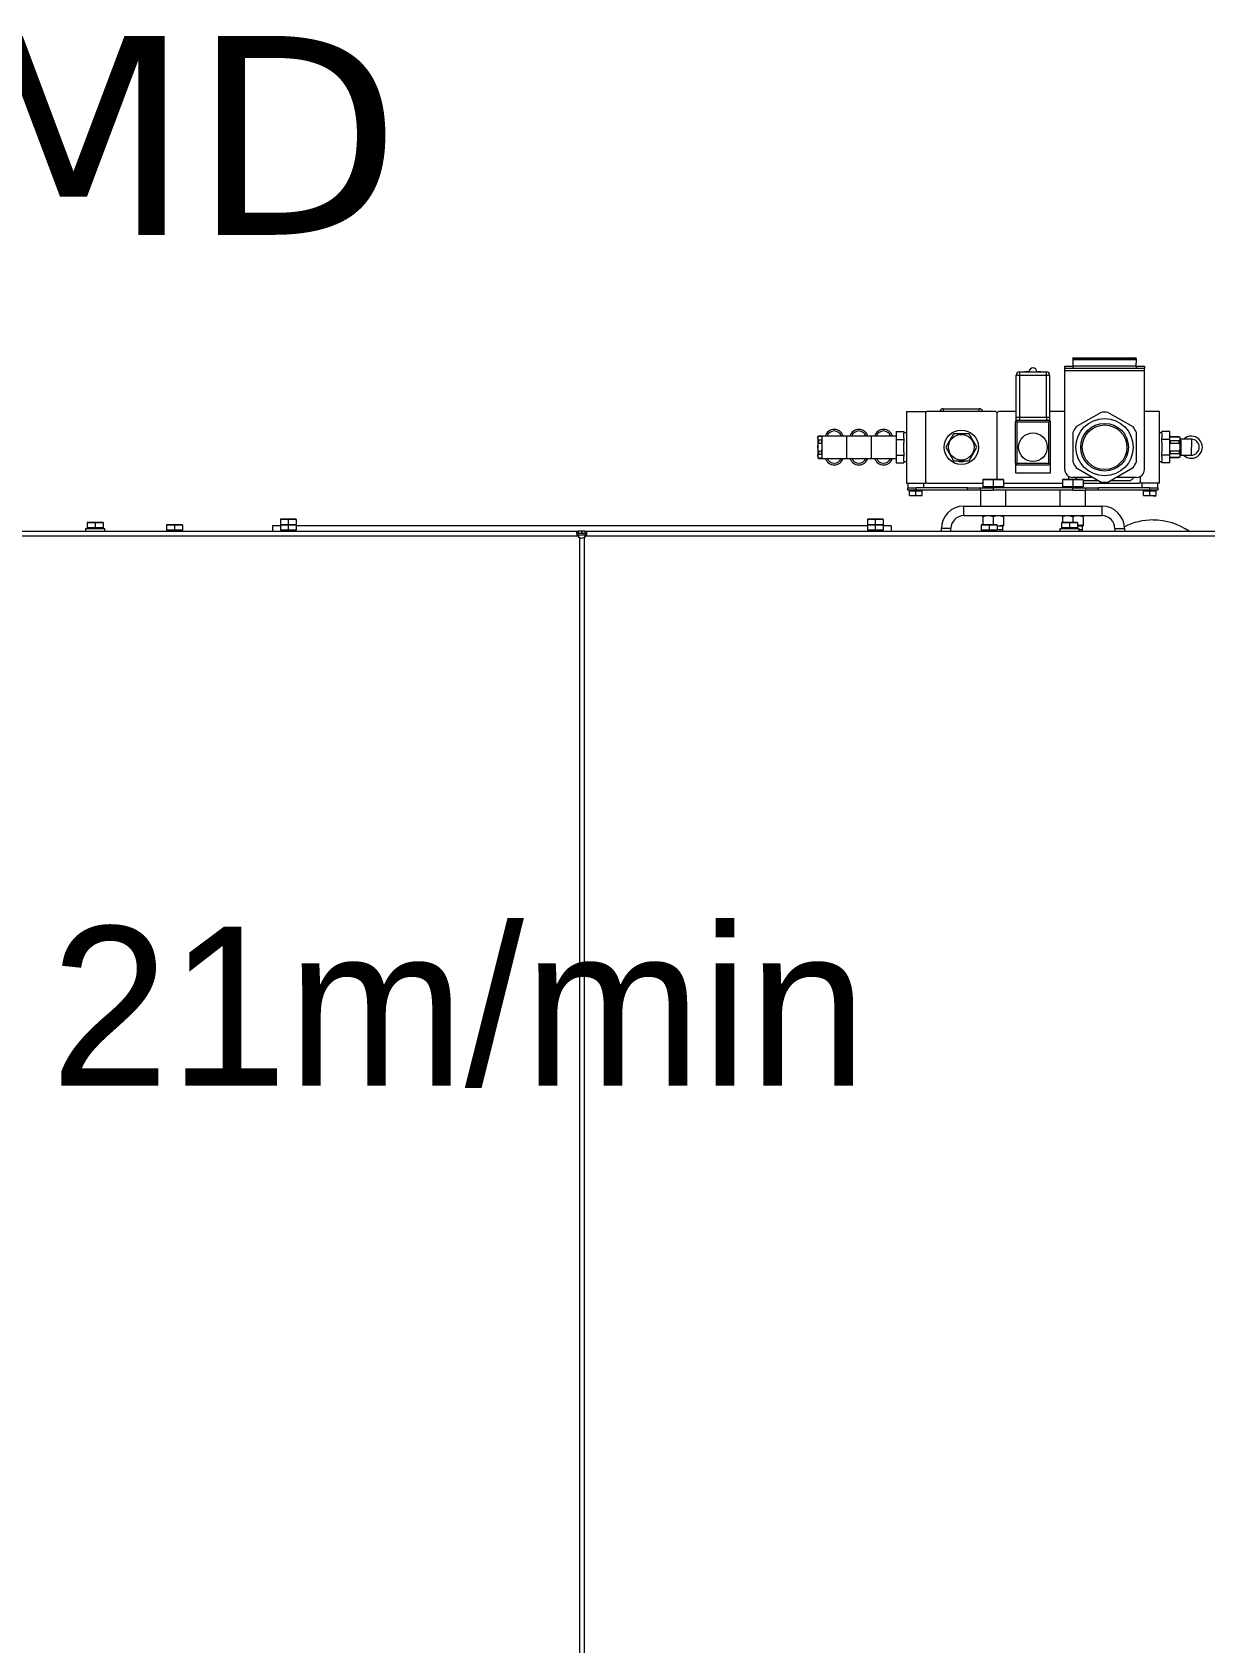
# Model space of a CAD drawing. Header units: millimetres. Extents: x -187347 to 135007, y -6415 to 292048.
# Drawn here: x -55273 to -54536, y 21517 to 22529 of the extents above; entities that cross this region are included whole.
import ezdxf

# ---------------------------------------------------------------- set-up
doc = ezdxf.new("R2010")
doc.units = ezdxf.units.MM
doc.header["$LTSCALE"] = 100
doc.layers.get('0').update_dxf_attribs({"lineweight": 18})
doc.layers.add('Layout Kromeka Details', color=253, linetype='Continuous', lineweight=5)
doc.layers.add('Layout Multivac', color=2, linetype='Continuous')
doc.styles.add('050_100', font='', dxfattribs={"height": 500})
doc.styles.add('SANSSERIFBOLD', font='verdana.ttf', dxfattribs={"height": 250})
doc.styles.get('050_100').set_extended_font_data('Univers')

# ---------------------------------------------------------------- blocks, each defined once
blk = doc.blocks.new('I319 MD_left to right')
at = {"color": 0, "linetype": 'Continuous', "lineweight": 18}
for p, q in [((3207.8, 2924.3), (3207.8, 2922.3)), ((3207.8, 2924.3), (3224.8, 2924.3)), ((3211.3, 2924.3), (3211.3, 2924.3)), ((3213.8, 2924.3), (3211.3, 2924.3)), ((3221.2, 2924.3), (3218.8, 2924.3)), ((3221.2, 2924.3), (3221.2, 2924.3)), ((3224.8, 2922.3), (3224.8, 2924.3)), ((3236.3, 2926.5), (3236.3, 2928)), ((3236.3, 2928), (3241.3, 2928)), ((3241.3, 2926.5), (3236.3, 2926.5)), ((3236.3, 2925), (3236.3, 2926.5)), ((3286.3, 2925), (3236.3, 2925)), ((3236.3, 2863), (3236.3, 2925)), ((3241.3, 2932.6), (3241.3, 2931.9)), ((3281.3, 2932.6), (3241.3, 2932.6)), ((3281.3, 2932.3), (3241.3, 2932.3)), ((3241.3, 2931.9), (3241.3, 2928)), ((3281.3, 2931.9), (3241.3, 2931.9)), ((3241.3, 2928), (3241.3, 2926.5)), ((3281.3, 2928), (3241.3, 2928)), ((3281.3, 2926.5), (3241.3, 2926.5)), ((3280.8, 2933), (3241.7, 2933)), ((3281.2, 2928), (3281.3, 2931.9)), ((3281.3, 2931.9), (3281.3, 2932.6)), ((3281.3, 2926.5), (3281.3, 2928)), ((3281.3, 2928), (3286.3, 2928)), ((3286.3, 2926.5), (3281.3, 2926.5)), ((3286.3, 2928), (3286.3, 2926.5)), ((3286.3, 2925), (3286.3, 2926.5)), ((3286.3, 2863), (3286.3, 2925)), ((3205.8, 2922.3), (3207.8, 2922.3)), ((3205.8, 2895.8), (3205.8, 2922.3)), ((3207.8, 2922.3), (3224.8, 2922.3)), ((3207.8, 2922.3), (3207.8, 2895.8)), ((3224.8, 2922.3), (3226.8, 2922.3)), ((3224.8, 2895.8), (3224.8, 2922.3)), ((3226.8, 2922.3), (3226.8, 2895.8)), ((3136.8, 2899.5), (3136.8, 2854.5)), ((3136.8, 2899.5), (3148.8, 2899.5)), ((3148.8, 2899.5), (3148.8, 2898.7)), ((3148.8, 2898.7), (3148.8, 2855.4)), ((3193, 2899.5), (3149.6, 2899.5)), ((3159.9, 2901.2), (3182.6, 2901.2)), ((3159.9, 2901.2), (3159.9, 2899.5)), ((3182.6, 2899.5), (3182.6, 2901.2)), ((3193.8, 2856.8), (3193.8, 2898.7)), ((3205.8, 2899.5), (3194.6, 2899.5)), ((3205.5, 2895.8), (3205.5, 2894)), ((3205.5, 2895.8), (3207.8, 2895.8)), ((3205.5, 2894), (3206.3, 2894)), ((3206.3, 2894), (3206.7, 2894)), ((3206.7, 2894), (3207.8, 2894)), ((3207.8, 2895.8), (3207.8, 2894)), ((3207.8, 2895.8), (3224.8, 2895.8)), ((3207.8, 2894), (3224.8, 2894)), ((3224.8, 2895.8), (3224.8, 2894)), ((3224.8, 2895.8), (3227, 2895.8)), ((3224.8, 2894), (3225.8, 2894)), ((3225.8, 2894), (3226.3, 2894)), ((3226.3, 2894), (3227, 2894)), ((3236.3, 2899.5), (3226.8, 2899.5)), ((3227, 2894), (3227, 2895.8)), ((3259.2, 2898.9), (3243.3, 2889.8)), ((3279.2, 2889.8), (3263.3, 2898.9)), ((3295.8, 2899.5), (3286.3, 2899.5)), ((3295.8, 2854.5), (3295.8, 2899.5)), ((3081.6, 2884), (3081.3, 2883.5)), ((3083.5, 2884), (3081.6, 2884)), ((3081.6, 2884), (3083.5, 2884)), ((3081.6, 2884), (3081.6, 2884)), ((3083.8, 2883.5), (3083.5, 2884)), ((3083.5, 2884), (3083.8, 2882.7)), ((3083.5, 2884), (3083.5, 2884)), ((3099.3, 2884), (3083.8, 2884)), ((3083.8, 2884), (3083.8, 2870)), ((3114.8, 2884), (3099.3, 2884)), ((3099.3, 2884), (3099.3, 2870)), ((3130.3, 2884), (3114.8, 2884)), ((3114.8, 2884), (3114.8, 2870)), ((3130.3, 2886.9), (3130.3, 2881.9)), ((3130.3, 2886.9), (3135.3, 2886.9)), ((3135.3, 2886.9), (3135.3, 2885.9)), ((3136.8, 2886), (3135.3, 2886)), ((3135.3, 2882.9), (3135.3, 2885.9)), ((3166.4, 2885.5), (3161.5, 2877)), ((3176.2, 2885.5), (3166.4, 2885.5)), ((3181.1, 2877), (3176.2, 2885.5)), ((3205.3, 2867), (3205.3, 2893)), ((3205.4, 2893.5), (3205.8, 2893.5)), ((3206.3, 2893), (3205.8, 2893.5)), ((3206.3, 2867), (3206.3, 2893)), ((3206.3, 2893), (3226.3, 2893)), ((3226.8, 2893.5), (3226.3, 2893)), ((3226.3, 2867), (3226.3, 2893)), ((3226.8, 2893.5), (3227.1, 2893.5)), ((3227.3, 2867), (3227.3, 2893)), ((3241.3, 2886.2), (3241.3, 2867.9)), ((3281.3, 2867.9), (3281.3, 2886.2)), ((3297.3, 2886), (3295.8, 2886)), ((3302.3, 2886.9), (3297.3, 2886.9)), ((3297.3, 2885.9), (3297.3, 2886.9)), ((3297.3, 2885.9), (3297.3, 2882.9)), ((3302.3, 2881.9), (3302.3, 2886.9)), ((3081.3, 2883.5), (3081.3, 2882.7)), ((3081.6, 2881.4), (3081.3, 2882.7)), ((3081.3, 2882.7), (3081.3, 2877)), ((3081.6, 2874.4), (3081.3, 2877)), ((3081.3, 2877), (3081.3, 2871.4)), ((3081.6, 2881.4), (3081.6, 2879.6)), ((3083.5, 2881.4), (3081.6, 2881.4)), ((3081.6, 2879.6), (3083.5, 2879.6)), ((3081.6, 2874.4), (3081.6, 2872.7)), ((3083.5, 2874.4), (3081.6, 2874.4)), ((3083.5, 2881.4), (3083.5, 2879.6)), ((3083.8, 2877), (3083.5, 2874.4)), ((3083.5, 2874.4), (3083.5, 2872.7)), ((3130.3, 2881.9), (3135.3, 2881.9)), ((3130.3, 2881.9), (3130.3, 2872.1)), ((3135.3, 2882.9), (3135.3, 2881.9)), ((3135.3, 2881.9), (3135.3, 2880)), ((3135.3, 2874.1), (3135.3, 2880)), ((3135.3, 2874.1), (3135.3, 2872.1)), ((3161.5, 2877), (3166.4, 2868.5)), ((3176.2, 2868.5), (3181.1, 2877)), ((3297.3, 2881.9), (3297.3, 2882.9)), ((3302.3, 2881.9), (3297.3, 2881.9)), ((3297.3, 2880), (3297.3, 2881.9)), ((3297.3, 2880), (3297.3, 2874.1)), ((3297.3, 2872.1), (3297.3, 2874.1)), ((3302.6, 2883.5), (3302.3, 2883.2)), ((3302.3, 2882.9), (3302.6, 2883.5)), ((3302.3, 2872.1), (3302.3, 2881.9)), ((3302.6, 2881), (3302.3, 2881.6)), ((3302.3, 2878.4), (3302.6, 2879.5)), ((3302.6, 2874.5), (3302.3, 2875.7)), ((3308.1, 2883.5), (3302.6, 2883.5)), ((3302.6, 2883.5), (3308.1, 2883.5)), ((3302.6, 2883.5), (3302.6, 2883.5)), ((3302.6, 2881), (3302.6, 2879.5)), ((3308.1, 2881), (3302.6, 2881)), ((3302.6, 2879.5), (3308.1, 2879.5)), ((3308.1, 2874.5), (3302.6, 2874.5)), ((3302.6, 2874.5), (3302.6, 2873.1)), ((3308.5, 2883.2), (3308.1, 2883.5)), ((3308.1, 2883.5), (3308.5, 2882.9)), ((3308.1, 2883.5), (3308.1, 2883.5)), ((3308.5, 2881.6), (3308.1, 2881)), ((3308.1, 2879.5), (3308.1, 2881)), ((3308.1, 2879.5), (3308.5, 2878.4)), ((3308.5, 2875.7), (3308.1, 2874.5)), ((3308.1, 2874.5), (3308.1, 2873.1)), ((3308.5, 2883.2), (3308.5, 2882.9)), ((3308.5, 2882.9), (3308.5, 2881.6)), ((3309.3, 2882), (3308.5, 2882.3)), ((3308.5, 2881.6), (3308.5, 2878.4)), ((3308.5, 2878.4), (3308.5, 2875.7)), ((3308.5, 2875.7), (3308.5, 2872.5)), ((3315.8, 2882), (3309.3, 2882)), ((3309.3, 2882), (3309.3, 2872)), ((3315.8, 2882), (3315.8, 2877)), ((3315.8, 2872), (3315.8, 2877)), ((3081.6, 2870.1), (3081.3, 2871.4)), ((3081.3, 2871.4), (3081.3, 2870.5)), ((3081.3, 2870.5), (3081.6, 2870)), ((3081.6, 2872.7), (3083.5, 2872.7)), ((3083.5, 2870.1), (3081.6, 2870.1)), ((3081.6, 2870.1), (3081.6, 2870)), ((3081.6, 2870), (3083.5, 2870)), ((3083.5, 2872.7), (3083.8, 2871.4)), ((3083.5, 2870), (3083.8, 2870.5)), ((3083.5, 2870.1), (3083.5, 2870)), ((3083.8, 2870), (3099.3, 2870)), ((3099.3, 2870), (3114.8, 2870)), ((3114.8, 2870), (3130.3, 2870)), ((3130.3, 2872.1), (3135.3, 2872.1)), ((3130.3, 2872.1), (3130.3, 2867.2)), ((3130.3, 2867.2), (3135.3, 2867.2)), ((3135.3, 2872.1), (3135.3, 2871.2)), ((3135.3, 2868.2), (3135.3, 2871.2)), ((3135.3, 2868.2), (3135.3, 2867.2)), ((3135.3, 2868), (3136.8, 2868)), ((3166.4, 2868.5), (3176.2, 2868.5)), ((3205.3, 2867), (3205.3, 2861)), ((3205.6, 2866.3), (3206.3, 2867)), ((3206.3, 2867), (3226.3, 2867)), ((3206.3, 2866), (3226.3, 2866)), ((3226.3, 2867), (3227, 2866.3)), ((3227.3, 2861), (3227.3, 2867)), ((3243.3, 2864.3), (3259.2, 2855.1)), ((3263.3, 2855.1), (3279.2, 2864.3)), ((3295.8, 2868), (3297.3, 2868)), ((3302.3, 2872.1), (3297.3, 2872.1)), ((3297.3, 2871.2), (3297.3, 2872.1)), ((3297.3, 2871.2), (3297.3, 2868.2)), ((3297.3, 2867.2), (3297.3, 2868.2)), ((3302.3, 2867.2), (3297.3, 2867.2)), ((3302.3, 2872.5), (3302.6, 2873.1)), ((3302.3, 2867.2), (3302.3, 2872.1)), ((3302.6, 2870.6), (3302.3, 2871.2)), ((3302.3, 2870.9), (3302.6, 2870.5)), ((3302.6, 2873.1), (3308.1, 2873.1)), ((3308.1, 2870.6), (3302.6, 2870.6)), ((3302.6, 2870.6), (3302.6, 2870.5)), ((3302.6, 2870.5), (3308.1, 2870.5)), ((3308.1, 2873.1), (3308.5, 2872.5)), ((3308.5, 2871.2), (3308.1, 2870.6)), ((3308.1, 2870.5), (3308.5, 2870.9)), ((3308.1, 2870.6), (3308.1, 2870.5)), ((3308.5, 2872.5), (3308.5, 2871.2)), ((3308.5, 2871.8), (3309.3, 2872)), ((3308.5, 2871.2), (3308.5, 2870.9)), ((3309.3, 2872), (3315.8, 2872)), ((3136.8, 2854.5), (3148.8, 2854.5)), ((3137.8, 2854.5), (3137.8, 2851.5)), ((3147.8, 2851.5), (3147.8, 2854.5)), ((3148.8, 2855.4), (3148.8, 2854.5)), ((3149.6, 2854.5), (3184.8, 2854.5)), ((3184.8, 2856.8), (3184.8, 2856.6)), ((3188, 2856.8), (3184.8, 2856.8)), ((3184.8, 2856.6), (3184.8, 2852.1)), ((3188, 2856.8), (3191.3, 2856.6)), ((3194.5, 2856.8), (3188, 2856.8)), ((3191.3, 2856.6), (3194.5, 2856.8)), ((3191.3, 2856.6), (3191.3, 2852.1)), ((3194.5, 2856.8), (3197.8, 2856.6)), ((3197.8, 2856.8), (3194.5, 2856.8)), ((3197.8, 2856.6), (3197.8, 2856.8)), ((3197.8, 2856.6), (3197.8, 2852.1)), ((3197.8, 2854.5), (3234.8, 2854.5)), ((3205.3, 2861), (3227.3, 2861)), ((3234.8, 2856.6), (3238, 2856.8)), ((3234.8, 2856.8), (3234.8, 2856.6)), ((3238, 2856.8), (3234.8, 2856.8)), ((3234.8, 2856.6), (3234.8, 2852.1)), ((3238, 2856.8), (3241.3, 2856.6)), ((3244.5, 2856.8), (3238, 2856.8)), ((3238.8, 2856.8), (3238.8, 2858.7)), ((3254.2, 2858), (3241.3, 2858)), ((3241.3, 2856.6), (3241.3, 2852.1)), ((3244.5, 2856.8), (3247.8, 2856.6)), ((3247.8, 2856.8), (3244.5, 2856.8)), ((3247.8, 2856.6), (3247.8, 2856.8)), ((3247.8, 2856.6), (3247.8, 2852.1)), ((3247.8, 2856), (3257.6, 2856)), ((3247.8, 2854.5), (3283, 2854.5)), ((3264.9, 2856), (3277.4, 2856)), ((3281.3, 2858), (3268.4, 2858)), ((3283.8, 2855.4), (3283.8, 2858.7)), ((3283.8, 2854.5), (3283.8, 2855.4)), ((3295.8, 2854.5), (3283.8, 2854.5)), ((3284.8, 2854.5), (3284.8, 2851.5)), ((3294.8, 2851.5), (3294.8, 2854.5)), ((3137.8, 2850), (3137.8, 2851.5)), ((3137.8, 2851.5), (3142.8, 2851.5)), ((3142.8, 2850), (3137.8, 2850)), ((3138.8, 2846.7), (3138.8, 2849.5)), ((3138.8, 2849.5), (3142.8, 2849.5)), ((3140.8, 2846.5), (3138.8, 2846.7)), ((3140.8, 2846.5), (3138.8, 2846.5)), ((3139.3, 2850), (3139.3, 2849.5)), ((3142.8, 2846.7), (3140.8, 2846.5)), ((3144.8, 2846.5), (3140.8, 2846.5)), ((3142.8, 2851.5), (3142.8, 2850)), ((3175.3, 2851.5), (3142.8, 2851.5)), ((3175.3, 2850), (3142.8, 2850)), ((3142.8, 2846.7), (3142.8, 2849.5)), ((3142.8, 2849.5), (3146.8, 2849.5)), ((3144.8, 2846.5), (3142.8, 2846.7)), ((3146.8, 2846.7), (3144.8, 2846.5)), ((3146.8, 2846.5), (3144.8, 2846.5)), ((3146.2, 2849.5), (3146.2, 2850)), ((3146.8, 2846.7), (3146.8, 2849.5)), ((3175.3, 2850), (3175.3, 2851.5)), ((3175.3, 2851.5), (3183.3, 2851.5)), ((3183.3, 2850), (3175.3, 2850)), ((3183.3, 2850), (3183.3, 2851.5)), ((3183.3, 2851.5), (3191.3, 2851.5)), ((3183.3, 2850), (3183.3, 2840)), ((3183.3, 2850), (3191.3, 2850)), ((3191.3, 2852.1), (3184.8, 2852.1)), ((3185.5, 2852.1), (3185.5, 2851.5)), ((3197.8, 2852.1), (3191.3, 2852.1)), ((3191.3, 2851.5), (3191.3, 2850)), ((3241.3, 2851.5), (3191.3, 2851.5)), ((3241.3, 2850), (3191.3, 2850)), ((3197.1, 2851.5), (3197.1, 2852.1)), ((3199.3, 2840), (3199.3, 2850)), ((3233.3, 2850), (3233.3, 2840)), ((3241.3, 2852.1), (3234.8, 2852.1)), ((3235.5, 2852.1), (3235.5, 2851.5)), ((3247.8, 2852.1), (3241.3, 2852.1)), ((3241.3, 2850), (3241.3, 2851.5)), ((3241.3, 2851.5), (3249.3, 2851.5)), ((3241.3, 2850), (3249.3, 2850)), ((3247.1, 2851.5), (3247.1, 2852.1)), ((3249.3, 2851.5), (3249.3, 2850)), ((3249.3, 2851.5), (3257.3, 2851.5)), ((3249.3, 2840), (3249.3, 2850)), ((3257.3, 2850), (3249.3, 2850)), ((3257.3, 2851.5), (3257.3, 2850)), ((3289.8, 2851.5), (3257.3, 2851.5)), ((3289.8, 2850), (3257.3, 2850)), ((3285.8, 2846.7), (3285.8, 2849.5)), ((3285.8, 2849.5), (3289.8, 2849.5)), ((3287.8, 2846.5), (3285.8, 2846.7)), ((3287.8, 2846.5), (3285.8, 2846.5)), ((3286.3, 2850), (3286.3, 2849.5)), ((3289.8, 2846.7), (3287.8, 2846.5)), ((3291.8, 2846.5), (3287.8, 2846.5)), ((3289.8, 2850), (3289.8, 2851.5)), ((3289.8, 2851.5), (3294.8, 2851.5)), ((3294.8, 2850), (3289.8, 2850)), ((3289.8, 2846.7), (3289.8, 2849.5)), ((3289.8, 2849.5), (3293.8, 2849.5)), ((3293.8, 2846.7), (3291.8, 2846.5)), ((3291.8, 2846.5), (3293.8, 2846.5)), ((3293.2, 2849.5), (3293.2, 2850)), ((3293.8, 2846.7), (3293.8, 2849.5)), ((3294.8, 2851.5), (3294.8, 2850)), ((3172.9, 2834), (3172.9, 2840)), ((3172.9, 2840), (3259.7, 2840)), ((3172.9, 2834), (3259.7, 2834)), ((3185, 2834), (3184.8, 2833.9)), ((3184.8, 2833.3), (3184.8, 2833.9)), ((3184.8, 2833.3), (3184.8, 2828.3)), ((3191.3, 2833.3), (3191.3, 2828.3)), ((3197.8, 2833.9), (3197.5, 2834)), ((3197.8, 2833.3), (3197.8, 2833.9)), ((3197.8, 2833.3), (3197.8, 2828.3)), ((3235, 2834), (3234.8, 2833.9)), ((3234.8, 2833.3), (3234.8, 2833.9)), ((3234.8, 2833.3), (3234.8, 2829.8)), ((3241.3, 2833.3), (3241.3, 2829.8)), ((3247.8, 2833.9), (3247.5, 2834)), ((3247.8, 2833.3), (3247.8, 2833.9)), ((3247.8, 2833.3), (3247.8, 2828.3)), ((3259.7, 2834), (3259.7, 2840)), ((2500.1, 2824.2), (2930.7, 2824.2)), ((2621.3, 2825.8), (2621.3, 2824.2)), ((2633.3, 2825.8), (2621.3, 2825.8)), ((2622.3, 2829.6), (2624.8, 2829.8)), ((2622.3, 2829.8), (2622.3, 2829.6)), ((2624.8, 2829.8), (2622.3, 2829.8)), ((2622.3, 2829.6), (2622.3, 2826.4)), ((2627.3, 2826.4), (2622.3, 2826.4)), ((2622.8, 2826.4), (2622.8, 2825.8)), ((2629.8, 2829.8), (2624.8, 2829.8)), ((2624.8, 2829.8), (2627.3, 2829.6)), ((2627.3, 2829.6), (2629.8, 2829.8)), ((2627.3, 2829.6), (2627.3, 2826.4)), ((2632.3, 2826.4), (2627.3, 2826.4)), ((2629.8, 2829.8), (2632.3, 2829.6)), ((2632.3, 2829.8), (2629.8, 2829.8)), ((2631.7, 2825.8), (2631.7, 2826.4)), ((2632.3, 2829.6), (2632.3, 2829.8)), ((2632.3, 2829.6), (2632.3, 2826.4)), ((2633.3, 2824.2), (2633.3, 2825.8)), ((2672.1, 2828), (2674.6, 2828.2)), ((2672.1, 2828.2), (2672.1, 2828)), ((2674.6, 2828.2), (2672.1, 2828.2)), ((2672.1, 2828), (2672.1, 2824.8)), ((2677.1, 2824.8), (2672.1, 2824.8)), ((2672.6, 2824.8), (2672.6, 2824.2)), ((2674.6, 2828.2), (2677.1, 2828)), ((2679.6, 2828.2), (2674.6, 2828.2)), ((2677.1, 2828), (2679.6, 2828.2)), ((2677.1, 2828), (2677.1, 2824.8)), ((2682.1, 2824.8), (2677.1, 2824.8)), ((2679.6, 2828.2), (2682.1, 2828)), ((2682.1, 2828.2), (2679.6, 2828.2)), ((2681.5, 2824.2), (2681.5, 2824.8)), ((2682.1, 2828), (2682.1, 2828.2)), ((2682.1, 2828), (2682.1, 2824.8)), ((2738.6, 2827.7), (2738.6, 2824.2)), ((2743.5, 2827.7), (2738.6, 2827.7)), ((2743.6, 2831.5), (2746.1, 2831.7)), ((2743.6, 2831.7), (2743.6, 2831.5)), ((2746.1, 2831.7), (2743.6, 2831.7)), ((2743.6, 2831.5), (2743.6, 2828.3)), ((2748.6, 2828.3), (2743.6, 2828.3)), ((2743.6, 2828), (2746.1, 2828.2)), ((2743.6, 2828.2), (2743.6, 2828)), ((2746.1, 2828.2), (2743.6, 2828.2)), ((2743.6, 2828), (2743.6, 2824.8)), ((2748.6, 2824.8), (2743.6, 2824.8)), ((2744.1, 2828.3), (2744.1, 2828.2)), ((2744.1, 2824.8), (2744.1, 2824.2)), ((2746.1, 2831.7), (2748.6, 2831.5)), ((2751.1, 2831.7), (2746.1, 2831.7)), ((2746.1, 2828.2), (2748.6, 2828)), ((2751.1, 2828.2), (2746.1, 2828.2)), ((2748.6, 2831.5), (2748.6, 2828.3)), ((2753.6, 2828.3), (2748.6, 2828.3)), ((2748.6, 2828), (2748.6, 2824.8)), ((2753.6, 2824.8), (2748.6, 2824.8)), ((2751.1, 2831.7), (2753.6, 2831.5)), ((2753.6, 2831.7), (2751.1, 2831.7)), ((2751.1, 2828.2), (2753.6, 2828)), ((2753.6, 2828.2), (2751.1, 2828.2)), ((2753, 2828.2), (2753, 2828.3)), ((2753, 2824.2), (2753, 2824.8)), ((2753.6, 2831.5), (2753.6, 2831.7)), ((2753.6, 2831.5), (2753.6, 2828.3)), ((2753.6, 2828), (2753.6, 2828.2)), ((2753.6, 2828), (2753.6, 2824.8)), ((3112.3, 2827.7), (2753.6, 2827.7)), ((2930.7, 2824.2), (2930.7, 2822.7)), ((2932.9, 2824.2), (2930.7, 2824.2)), ((2932.9, 2824.2), (2933, 2824.2)), ((2932.9, 2824.2), (2932.9, 2822.7)), ((2935.1, 2824.2), (2933, 2824.2)), ((2933, 2822.7), (2933, 2824.2)), ((2935.1, 2824.2), (3365.8, 2824.2)), ((2935.1, 2822.7), (2935.1, 2824.2)), ((3112.3, 2831.5), (3114.8, 2831.7)), ((3112.3, 2831.7), (3112.3, 2831.5)), ((3114.8, 2831.7), (3112.3, 2831.7)), ((3112.3, 2831.5), (3112.3, 2828.3)), ((3117.3, 2828.3), (3112.3, 2828.3)), ((3112.3, 2828), (3114.8, 2828.2)), ((3112.3, 2828.2), (3112.3, 2828)), ((3114.8, 2828.2), (3112.3, 2828.2)), ((3112.3, 2828), (3112.3, 2824.8)), ((3117.3, 2824.8), (3112.3, 2824.8)), ((3112.8, 2828.3), (3112.8, 2828.2)), ((3112.8, 2824.8), (3112.8, 2824.2)), ((3114.8, 2831.7), (3117.3, 2831.5)), ((3119.8, 2831.7), (3114.8, 2831.7)), ((3114.8, 2828.2), (3117.3, 2828)), ((3119.8, 2828.2), (3114.8, 2828.2)), ((3117.3, 2831.5), (3117.3, 2828.3)), ((3122.3, 2828.3), (3117.3, 2828.3)), ((3117.3, 2828), (3117.3, 2824.8)), ((3122.3, 2824.8), (3117.3, 2824.8)), ((3119.8, 2831.7), (3122.3, 2831.5)), ((3122.3, 2831.7), (3119.8, 2831.7)), ((3119.8, 2828.2), (3122.3, 2828)), ((3122.3, 2828.2), (3119.8, 2828.2)), ((3121.7, 2828.2), (3121.7, 2828.3)), ((3121.7, 2824.2), (3121.7, 2824.8)), ((3122.3, 2831.5), (3122.3, 2831.7)), ((3122.3, 2831.5), (3122.3, 2828.3)), ((3122.3, 2828), (3122.3, 2828.2)), ((3122.3, 2828), (3122.3, 2824.8)), ((3127.3, 2827.7), (3122.3, 2827.7)), ((3127.3, 2827.7), (3127.3, 2824.2)), ((3164.8, 2825.9), (3158.8, 2825.9)), ((3158.8, 2824.2), (3158.8, 2825.9)), ((3164.8, 2824.2), (3164.8, 2825.9)), ((3183.8, 2828), (3186.3, 2828.2)), ((3183.8, 2828.2), (3183.8, 2828)), ((3186.3, 2828.2), (3183.8, 2828.2)), ((3183.8, 2828), (3183.8, 2824.8)), ((3188.8, 2824.8), (3183.8, 2824.8)), ((3184.3, 2824.8), (3184.3, 2824.2)), ((3191.3, 2828.2), (3186.3, 2828.2)), ((3186.3, 2828.2), (3188.8, 2828)), ((3188.8, 2828), (3191.3, 2828.2)), ((3188.8, 2828), (3188.8, 2824.8)), ((3193.8, 2824.8), (3188.8, 2824.8)), ((3191.3, 2828.2), (3193.8, 2828)), ((3193.8, 2828.2), (3191.3, 2828.2)), ((3193.2, 2824.2), (3193.2, 2824.8)), ((3193.8, 2828), (3193.8, 2828.2)), ((3193.8, 2828), (3193.8, 2824.8)), ((3197.5, 2827.5), (3193.8, 2827.5)), ((3193.8, 2825.3), (3196.7, 2825.3)), ((3196.7, 2825.3), (3197.5, 2825.3)), ((3197.4, 2824.2), (3197.5, 2825.3)), ((3197.5, 2827.5), (3197.8, 2827.7)), ((3197.5, 2825.3), (3197.5, 2827.5)), ((3197.8, 2828.3), (3197.8, 2827.7)), ((3233.3, 2825.8), (3233.3, 2824.2)), ((3245.3, 2825.8), (3233.3, 2825.8)), ((3234.3, 2829.6), (3236.8, 2829.8)), ((3234.3, 2829.8), (3234.3, 2829.6)), ((3236.8, 2829.8), (3234.3, 2829.8)), ((3234.3, 2829.6), (3234.3, 2826.4)), ((3239.3, 2826.4), (3234.3, 2826.4)), ((3234.8, 2826.4), (3234.8, 2825.8)), ((3236.8, 2829.8), (3239.3, 2829.6)), ((3241.8, 2829.8), (3236.8, 2829.8)), ((3239.3, 2829.6), (3241.8, 2829.8)), ((3239.3, 2829.6), (3239.3, 2826.4)), ((3244.3, 2826.4), (3239.3, 2826.4)), ((3241.8, 2829.8), (3244.3, 2829.6)), ((3244.3, 2829.8), (3241.8, 2829.8)), ((3243.7, 2825.8), (3243.7, 2826.4)), ((3244.3, 2829.6), (3244.3, 2829.8)), ((3244.3, 2829.6), (3244.3, 2826.4)), ((3247.5, 2827.5), (3244.3, 2827.5)), ((3245.3, 2824.2), (3245.3, 2825.8)), ((3245.3, 2825.3), (3247.5, 2825.3)), ((3247.4, 2824.2), (3247.5, 2825.3)), ((3247.5, 2827.5), (3247.8, 2827.7)), ((3247.5, 2825.3), (3247.5, 2827.5)), ((3247.8, 2828.3), (3247.8, 2827.7)), ((3267.8, 2825.9), (3273.8, 2825.9)), ((3267.8, 2825.9), (3267.8, 2824.2)), ((3273.8, 2825.9), (3273.8, 2824.2)), ((2930.4, 2821.2), (2501.4, 2821.2)), ((2930.1, 2822), (2935.8, 2822)), ((2930.4, 2821.2), (2930.5, 2821.2)), ((2932.9, 2822.7), (2930.7, 2822.7)), ((2931.5, 2820.3), (2931.5, 2115.5)), ((2931.5, 2820.3), (2931.6, 2820.3)), ((2932.9, 2822.7), (2933, 2822.7)), ((2935.1, 2822.7), (2933, 2822.7)), ((2934.4, 2820.3), (2934.2, 2820.3)), ((2934.4, 2820.3), (2934.4, 2115.5)), ((2935.4, 2821.2), (2935.3, 2821.2)), ((3364.4, 2821.2), (2935.4, 2821.2))]:
    blk.add_line(p, q, dxfattribs=at)
at = {"color": 0, "linetype": 'Continuous', "lineweight": 18, "flags": 128}
for points in [[(3081.3, 2882.7), (3081.3, 2883.3), (3081.6, 2884)], [(3081.3, 2877), (3081.3, 2878.1), (3081.6, 2879.6)], [(3083.8, 2882.7), (3083.7, 2882.1), (3083.5, 2881.4)], [(3083.5, 2879.6), (3083.7, 2878.1), (3083.8, 2877)], [(3081.3, 2871.4), (3081.3, 2872), (3081.6, 2872.7)], [(3083.8, 2871.4), (3083.7, 2870.8), (3083.5, 2870.1)], [(3184.8, 2856.6), (3185.5, 2856.7), (3188, 2856.8)], [(3241.3, 2856.6), (3242, 2856.7), (3244.5, 2856.8)], [(3291.8, 2846.5), (3290.2, 2846.6), (3289.8, 2846.7)], [(2748.6, 2831.5), (2749.8, 2831.7), (2751.1, 2831.7)], [(2748.6, 2828), (2749.8, 2828.2), (2751.1, 2828.2)], [(2930.4, 2821.2), (2930.2, 2821.8), (2930, 2822.4), (2929.9, 2822.9), (2929.9, 2823.4), (2930, 2823.7), (2930.2, 2824), (2930.4, 2824.2), (2930.7, 2824.2)], [(2935.1, 2824.2), (2935.4, 2824.2), (2935.7, 2824), (2935.8, 2823.7), (2935.9, 2823.4), (2935.9, 2823), (2935.8, 2822.5), (2935.7, 2821.9), (2935.4, 2821.2)], [(3117.3, 2831.5), (3118.5, 2831.7), (3119.8, 2831.7)], [(3117.3, 2828), (3118.5, 2828.2), (3119.8, 2828.2)], [(3247.8, 2828.3), (3246.9, 2828), (3244.3, 2827.8)], [(2930.5, 2821.2), (2930.3, 2821.5), (2930.1, 2821.8), (2930, 2822.1), (2930, 2822.3), (2930.1, 2822.5), (2930.2, 2822.6), (2930.4, 2822.7), (2930.7, 2822.7)], [(2935.1, 2822.7), (2935.4, 2822.7), (2935.6, 2822.6), (2935.7, 2822.5), (2935.8, 2822.3), (2935.8, 2822.1), (2935.7, 2821.9), (2935.5, 2821.6), (2935.3, 2821.2)]]:
    blk.add_lwpolyline(points, dxfattribs=at)
at = {"color": 0, "linetype": 'Continuous', "lineweight": 18}
for centre, radius in [((3261.3, 2877), 18), ((3171.3, 2877), 10.8), ((3171.3, 2877), 8.08), ((3216.3, 2877), 9), ((3261.3, 2877), 15), ((3261.3, 2877), 14)]:
    blk.add_circle(centre, radius, dxfattribs=at)
for centre, radius, start, end in [((3207.8, 2922.3), 2, 90, 180), ((3216.3, 2924.3), 2.5, 0, 180), ((3224.8, 2922.3), 2, 0, 90), ((3241.7, 2932.6), 0.45, 90, 180), ((3280.8, 2932.6), 0.45, 0, 90), ((3171.3, 2877), 31.2, 133.9455, 136.0545), ((3159.9, 2899.2), 2, 90, 169.9213), ((3182.6, 2899.2), 2, 10.0787, 90), ((3171.3, 2877), 31.2, 43.9455, 46.0545), ((3216.3, 2877), 31.2, 133.9455, 136.0545), ((3206.3, 2893), 1, 90, 150), ((3226.3, 2893), 1, 30, 90), ((3261.3, 2877), 22, 84.62, 95.38), ((3091.5, 2882.4), 5.8, 16.5279, 163.4721), ((3091.5, 2882.4), 4.8, 20.1055, 159.8945), ((3107, 2882.4), 5.8, 16.5279, 163.4721), ((3107, 2882.4), 4.8, 20.1055, 159.8945), ((3122.5, 2882.4), 5.8, 16.5279, 163.4721), ((3122.5, 2882.4), 4.8, 20.1055, 159.8945), ((3206.3, 2893), 1, 150, 180), ((3226.3, 2893), 1, 0, 30), ((3261.3, 2877), 22, 144.62, 155.38), ((3261.3, 2877), 22, 24.62, 35.38), ((3315.8, 2877), 6.95, 226.007, 133.993), ((3315.8, 2877), 5, 270, 90), ((3091.5, 2871.7), 5.8, 196.5279, 343.4721), ((3091.5, 2871.7), 4.8, 200.1055, 339.8945), ((3107, 2871.7), 5.8, 196.5279, 343.4721), ((3107, 2871.7), 4.8, 200.1055, 339.8945), ((3122.5, 2871.7), 5.8, 196.5279, 343.4721), ((3122.5, 2871.7), 4.8, 200.1055, 339.8945), ((3171.3, 2877), 9, 253.0472, 286.8087), ((3206.3, 2867), 1, 180, 225), ((3206.3, 2867), 1, 225, 270), ((3226.3, 2867), 1, 270, 315), ((3226.3, 2867), 1, 315, 0), ((3261.3, 2877), 22, 204.62, 215.38), ((3261.3, 2877), 22, 324.62, 335.38), ((3171.3, 2877), 31.3, 223.9455, 226.0545), ((3241.3, 2863), 5, 180, 270), ((3261.3, 2877), 26.5, 225.8058, 229.6642), ((3261.3, 2877), 22, 264.62, 275.38), ((3261.3, 2877), 26.5, 307.5847, 314.1942), ((3281.3, 2863), 5, 270, 0), ((3261.3, 2877), 31.3, 313.9455, 316.0545), ((3172.9, 2825.9), 14.1, 90, 180), ((3172.9, 2825.9), 8.1, 90, 180), ((3188, 2824.2), 9.68, 70.3735, 109.6265), ((3194.5, 2824.4), 9.5, 69.9856, 110.0144), ((3238, 2824.4), 9.5, 69.9856, 110.0144), ((3244.5, 2824.2), 9.68, 70.3735, 109.6265), ((3259.7, 2825.9), 14.1, 0, 90), ((3259.7, 2825.9), 8.1, 0, 90), ((3195, 2834.9), 7.21, 259.5659, 293.011), ((3291.8, 2791), 40.3, 90, 116.6305), ((3291.8, 2791), 40.2, 55.5728, 90), ((2932.9, 2823), 2.99, 214.8257, 242.3677), ((2933, 2823), 2.99, 214.8257, 242.3677), ((2932.9, 2823.2), 3.28, 243.7934, 296.2066), ((2932.9, 2822.7), 2.75, 241.328, 298.672), ((2932.9, 2823), 2.99, 297.6323, 325.1743), ((2933, 2823), 2.99, 297.6323, 325.1743)]:
    blk.add_arc(centre, radius, start, end, dxfattribs=at)

msp = doc.modelspace()

# ---------------------------------------------------------------- block references
at = {"layer": 'Layout Multivac'}
msp.add_blockref('I319 MD_left to right', (-57860.5, 19391.1, 3.4), dxfattribs=at)

# ---------------------------------------------------------------- texts
at = {"layer": 'Layout Kromeka Details', "linetype": 'Continuous', "insert": (-55261.2, 21967, 3.4), "char_height": 100, "attachment_point": 1, "style": '050_100'}
msp.add_mtext_dynamic_manual_height_columns('21m/min', width=483.168, gutter_width=2500, heights=[0], dxfattribs=at)
at = {"layer": 'Layout Multivac', "style": 'SANSSERIFBOLD', "text_generation_flag": 6}
msp.add_text('I310 / MD', height=125, rotation=180, dxfattribs=at).set_placement((-55865.4, 22401.5, 6.9))

doc.saveas('drawing.dxf')
